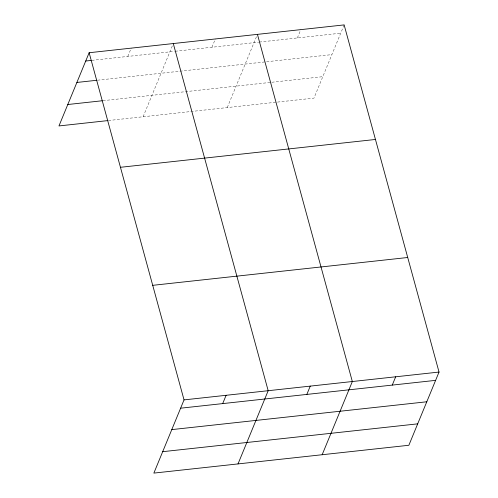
<?xml version="1.0" encoding="UTF-8"?>
<svg xmlns="http://www.w3.org/2000/svg" width="498" height="498" viewBox="0 0 498 498"><rect width="100%" height="100%" fill="white"/><g stroke="black" fill="none" stroke-linecap="round" stroke-linejoin="round"><path stroke-width="0.37" stroke-dasharray="2.49 1.87" d="M127.793 56.436L131.211 48.138M143.113 116.756L172.999 44.241M211.943 47.254L215.36 38.956M227.262 107.568L257.435 34.362M297.368 37.929L300.786 29.631M344.137 24.9L313.964 98.106L108.689 120.51M91.837 60.358L174.456 51.344M175.221 51.257L258.58 42.162M259.34 42.081L340.713 33.198M97.546 80.197L331.886 54.618M102.98 100.677L271.074 82.332M271.833 82.251L322.791 76.686"/><path stroke-width="0.75" d="M89.136 52.732L184.036 399.894L153.863 473.1L408.864 445.268L439.037 372.062L344.137 24.9L89.136 52.732L58.963 125.938L107.923 120.597M222.693 403.598L226.111 395.3M238.013 463.918L268.185 390.706L173.285 43.55M306.843 394.41L310.26 386.118M322.162 454.73L352.335 381.524L257.435 34.362M392.268 385.091L395.686 376.793M85.718 61.03L91.072 60.445M76.891 82.45L96.78 80.278M67.79 104.518L102.215 100.764M120.454 167.297L375.455 139.465M152.724 285.329L407.719 257.497M184.036 399.894L439.037 372.062M180.618 408.192L435.619 380.36M171.791 429.612L426.786 401.78M162.69 451.68L417.691 423.848"/></g></svg>
